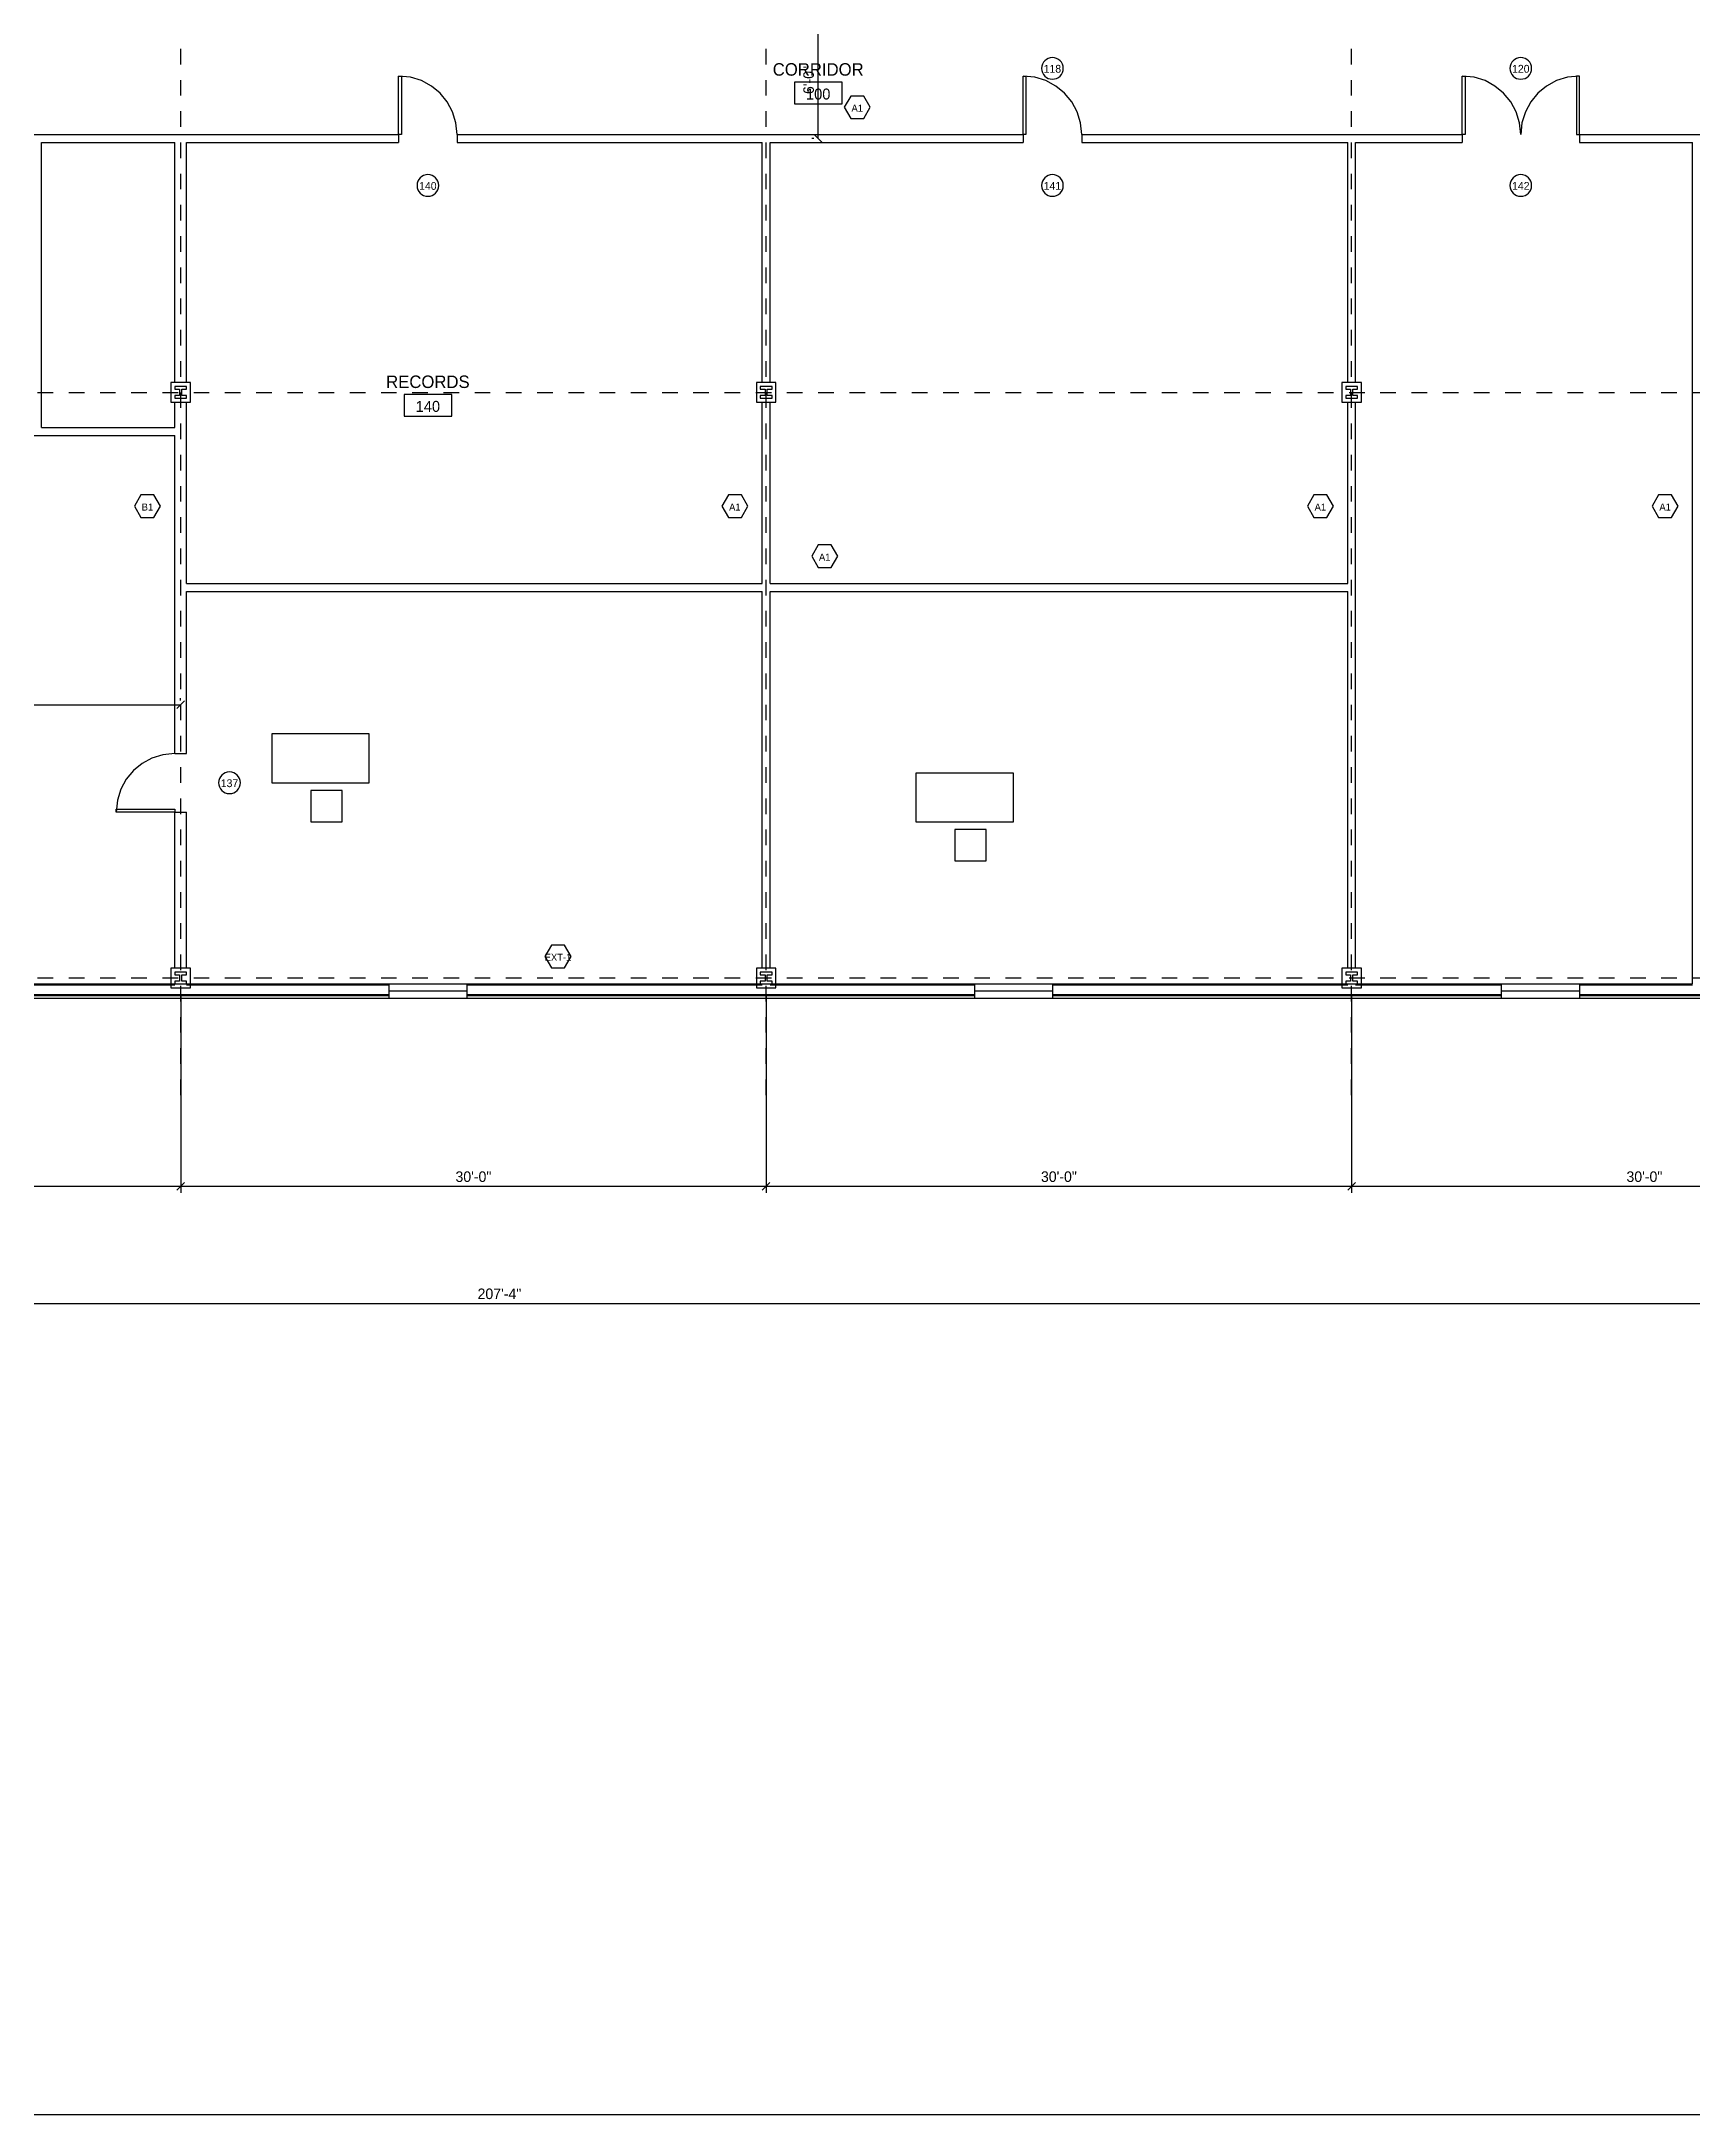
# Model space of a CAD drawing. Header units: inches. Extents: x 0.5 to 35.5, y 0.5 to 23.5.
# Drawn here: x 13.22 to 23.79, y 0.5 to 13.77 of the extents above; entities that cross this region are included whole.
import ezdxf
from ezdxf.enums import TextEntityAlignment as Align

# ---------------------------------------------------------------- set-up
doc = ezdxf.new("R2010")
doc.units = ezdxf.units.IN
doc.linetypes.add('DASHED', pattern=[0.125, 0.0833, -0.0417])
for name, color, linetype in [('A-ANNO-DIMS', 7, 'CONTINUOUS'), ('A-ANNO-SYMB', 5, 'CONTINUOUS'), ('A-ANNO-TEXT', 3, 'CONTINUOUS'), ('A-COLS', 1, 'CONTINUOUS'), ('A-DOOR', 4, 'CONTINUOUS'), ('A-FURN', 4, 'CONTINUOUS'), ('A-GLAZ', 3, 'CONTINUOUS'), ('A-WALL', 2, 'CONTINUOUS'), ('G-ANNO-TTLB', 1, 'CONTINUOUS'), ('S-GRID', 1, 'CONTINUOUS')]:
    doc.layers.add(name, color=color, linetype=linetype)

msp = doc.modelspace()

# ---------------------------------------------------------------- linework, layer by layer
at = {"layer": 'A-ANNO-DIMS'}
for p, q in [((18.19444, 13.15278), (18.19444, 13.90278)), ((18.16667, 13.15278), (18.15278, 13.15278)), ((18.219, 13.12823), (18.16989, 13.17733)), ((14.11069, 9.55556), (14.11069, 9.56944)), ((10.50694, 9.52778), (14.11069, 9.52778)), ((14.08614, 9.50323), (14.13525, 9.55233)), ((14.11111, 7.66625), (14.11111, 6.40236)), ((14.11111, 7.66625), (14.11111, 6.40236)), ((17.86111, 7.66625), (17.86111, 6.40236)), ((17.86111, 7.66625), (17.86111, 6.40236)), ((21.61111, 7.66625), (21.61111, 6.40236)), ((21.61111, 7.66625), (21.61111, 6.40236)), ((10.69444, 6.44403), (14.11111, 6.44403)), ((14.08656, 6.41948), (14.13566, 6.46858)), ((14.08656, 6.41948), (14.13566, 6.46858)), ((14.11111, 6.44403), (17.86111, 6.44403)), ((17.83656, 6.41948), (17.88566, 6.46858)), ((17.83656, 6.41948), (17.88566, 6.46858)), ((17.86111, 6.44403), (21.61111, 6.44403)), ((21.58656, 6.41948), (21.63566, 6.46858)), ((21.58656, 6.41948), (21.63566, 6.46858)), ((21.61111, 6.44403), (25.36111, 6.44403)), ((3.19444, 5.69403), (29.11111, 5.69403))]:
    msp.add_line(p, q, dxfattribs=at)
at = {"layer": 'A-ANNO-SYMB'}
for p, q in [((19.62641, 13.61638), (19.625, 13.60239)), ((19.625, 13.60239), (19.62641, 13.58839)), ((19.63046, 13.62942), (19.62641, 13.61638)), ((19.62641, 13.58839), (19.63046, 13.57536)), ((19.63686, 13.64121), (19.63046, 13.62942)), ((19.63046, 13.57536), (19.63686, 13.56356)), ((19.64534, 13.65149), (19.63686, 13.64121)), ((19.63686, 13.56356), (19.64534, 13.55328)), ((19.65562, 13.65997), (19.64534, 13.65149)), ((19.64534, 13.55328), (19.65562, 13.5448)), ((19.66741, 13.66637), (19.65562, 13.65997)), ((19.65562, 13.5448), (19.66741, 13.5384)), ((19.68045, 13.67042), (19.66741, 13.66637)), ((19.69444, 13.67183), (19.68045, 13.67042)), ((19.70844, 13.67042), (19.69444, 13.67183)), ((19.72148, 13.66637), (19.70844, 13.67042)), ((19.73327, 13.65997), (19.72148, 13.66637)), ((19.72148, 13.5384), (19.73327, 13.5448)), ((19.74355, 13.65149), (19.73327, 13.65997)), ((19.73327, 13.5448), (19.74355, 13.55328)), ((19.75203, 13.64121), (19.74355, 13.65149)), ((19.74355, 13.55328), (19.75203, 13.56356)), ((19.75843, 13.62942), (19.75203, 13.64121)), ((19.75203, 13.56356), (19.75843, 13.57536)), ((19.76248, 13.61638), (19.75843, 13.62942)), ((19.75843, 13.57536), (19.76248, 13.58839)), ((19.76389, 13.60239), (19.76248, 13.61638)), ((19.76248, 13.58839), (19.76389, 13.60239)), ((22.62641, 13.61638), (22.625, 13.60239)), ((22.625, 13.60239), (22.62641, 13.58839)), ((22.63046, 13.62942), (22.62641, 13.61638)), ((22.62641, 13.58839), (22.63046, 13.57536)), ((22.63686, 13.64121), (22.63046, 13.62942)), ((22.63046, 13.57536), (22.63686, 13.56356)), ((22.64534, 13.65149), (22.63686, 13.64121)), ((22.63686, 13.56356), (22.64534, 13.55328)), ((22.65562, 13.65997), (22.64534, 13.65149)), ((22.64534, 13.55328), (22.65562, 13.5448)), ((22.66741, 13.66637), (22.65562, 13.65997)), ((22.65562, 13.5448), (22.66741, 13.5384)), ((22.68045, 13.67042), (22.66741, 13.66637)), ((22.69444, 13.67183), (22.68045, 13.67042)), ((22.70844, 13.67042), (22.69444, 13.67183)), ((22.72148, 13.66637), (22.70844, 13.67042)), ((22.73327, 13.65997), (22.72148, 13.66637)), ((22.72148, 13.5384), (22.73327, 13.5448)), ((22.74355, 13.65149), (22.73327, 13.65997)), ((22.73327, 13.5448), (22.74355, 13.55328)), ((22.75203, 13.64121), (22.74355, 13.65149)), ((22.74355, 13.55328), (22.75203, 13.56356)), ((22.75843, 13.62942), (22.75203, 13.64121)), ((22.75203, 13.56356), (22.75843, 13.57536)), ((22.76248, 13.61638), (22.75843, 13.62942)), ((22.75843, 13.57536), (22.76248, 13.58839)), ((22.76389, 13.60239), (22.76248, 13.61638)), ((22.76248, 13.58839), (22.76389, 13.60239)), ((18.34722, 13.51389), (18.04167, 13.51389)), ((18.04167, 13.51389), (18.04167, 13.375)), ((18.34722, 13.375), (18.34722, 13.51389)), ((18.40278, 13.42534), (18.36111, 13.35317)), ((18.48611, 13.42534), (18.40278, 13.42534)), ((18.52778, 13.35317), (18.48611, 13.42534)), ((19.66741, 13.5384), (19.68045, 13.53435)), ((19.68045, 13.53435), (19.69444, 13.53294)), ((19.69444, 13.53294), (19.70844, 13.53435)), ((19.70844, 13.53435), (19.72148, 13.5384)), ((22.66741, 13.5384), (22.68045, 13.53435)), ((22.68045, 13.53435), (22.69444, 13.53294)), ((22.69444, 13.53294), (22.70844, 13.53435)), ((22.70844, 13.53435), (22.72148, 13.5384)), ((18.04167, 13.375), (18.34722, 13.375)), ((18.36111, 13.35317), (18.40278, 13.281)), ((18.40278, 13.281), (18.48611, 13.281)), ((18.48611, 13.281), (18.52778, 13.35317)), ((15.63046, 12.87942), (15.62641, 12.86638)), ((15.63686, 12.89121), (15.63046, 12.87942)), ((15.64534, 12.90149), (15.63686, 12.89121)), ((15.65562, 12.90997), (15.64534, 12.90149)), ((15.66741, 12.91637), (15.65562, 12.90997)), ((15.68045, 12.92042), (15.66741, 12.91637)), ((15.69444, 12.92183), (15.68045, 12.92042)), ((15.70844, 12.92042), (15.69444, 12.92183)), ((15.72148, 12.91637), (15.70844, 12.92042)), ((15.73327, 12.90997), (15.72148, 12.91637)), ((15.74355, 12.90149), (15.73327, 12.90997)), ((15.75203, 12.89121), (15.74355, 12.90149)), ((15.75843, 12.87942), (15.75203, 12.89121)), ((15.76248, 12.86638), (15.75843, 12.87942)), ((19.63046, 12.87942), (19.62641, 12.86638)), ((19.63686, 12.89121), (19.63046, 12.87942)), ((19.64534, 12.90149), (19.63686, 12.89121)), ((19.65562, 12.90997), (19.64534, 12.90149)), ((19.66741, 12.91637), (19.65562, 12.90997)), ((19.68045, 12.92042), (19.66741, 12.91637)), ((19.69444, 12.92183), (19.68045, 12.92042)), ((19.70844, 12.92042), (19.69444, 12.92183)), ((19.72148, 12.91637), (19.70844, 12.92042)), ((19.73327, 12.90997), (19.72148, 12.91637)), ((19.74355, 12.90149), (19.73327, 12.90997)), ((19.75203, 12.89121), (19.74355, 12.90149)), ((19.75843, 12.87942), (19.75203, 12.89121)), ((19.76248, 12.86638), (19.75843, 12.87942)), ((22.63046, 12.87942), (22.62641, 12.86638)), ((22.63686, 12.89121), (22.63046, 12.87942)), ((22.64534, 12.90149), (22.63686, 12.89121)), ((22.65562, 12.90997), (22.64534, 12.90149)), ((22.66741, 12.91637), (22.65562, 12.90997)), ((22.68045, 12.92042), (22.66741, 12.91637)), ((22.69444, 12.92183), (22.68045, 12.92042)), ((22.70844, 12.92042), (22.69444, 12.92183)), ((22.72148, 12.91637), (22.70844, 12.92042)), ((22.73327, 12.90997), (22.72148, 12.91637)), ((22.74355, 12.90149), (22.73327, 12.90997)), ((22.75203, 12.89121), (22.74355, 12.90149)), ((22.75843, 12.87942), (22.75203, 12.89121)), ((22.76248, 12.86638), (22.75843, 12.87942)), ((15.62641, 12.86638), (15.625, 12.85239)), ((15.625, 12.85239), (15.62641, 12.83839)), ((15.62641, 12.83839), (15.63046, 12.82536)), ((15.63046, 12.82536), (15.63686, 12.81356)), ((15.63686, 12.81356), (15.64534, 12.80328)), ((15.64534, 12.80328), (15.65562, 12.7948)), ((15.65562, 12.7948), (15.66741, 12.7884)), ((15.66741, 12.7884), (15.68045, 12.78435)), ((15.68045, 12.78435), (15.69444, 12.78294)), ((15.69444, 12.78294), (15.70844, 12.78435)), ((15.70844, 12.78435), (15.72148, 12.7884)), ((15.72148, 12.7884), (15.73327, 12.7948)), ((15.73327, 12.7948), (15.74355, 12.80328)), ((15.74355, 12.80328), (15.75203, 12.81356)), ((15.75203, 12.81356), (15.75843, 12.82536)), ((15.75843, 12.82536), (15.76248, 12.83839)), ((15.76389, 12.85239), (15.76248, 12.86638)), ((15.76248, 12.83839), (15.76389, 12.85239)), ((19.62641, 12.86638), (19.625, 12.85239)), ((19.625, 12.85239), (19.62641, 12.83839)), ((19.62641, 12.83839), (19.63046, 12.82536)), ((19.63046, 12.82536), (19.63686, 12.81356)), ((19.63686, 12.81356), (19.64534, 12.80328)), ((19.64534, 12.80328), (19.65562, 12.7948)), ((19.65562, 12.7948), (19.66741, 12.7884)), ((19.66741, 12.7884), (19.68045, 12.78435)), ((19.68045, 12.78435), (19.69444, 12.78294)), ((19.69444, 12.78294), (19.70844, 12.78435)), ((19.70844, 12.78435), (19.72148, 12.7884)), ((19.72148, 12.7884), (19.73327, 12.7948)), ((19.73327, 12.7948), (19.74355, 12.80328)), ((19.74355, 12.80328), (19.75203, 12.81356)), ((19.75203, 12.81356), (19.75843, 12.82536)), ((19.75843, 12.82536), (19.76248, 12.83839)), ((19.76389, 12.85239), (19.76248, 12.86638)), ((19.76248, 12.83839), (19.76389, 12.85239)), ((22.62641, 12.86638), (22.625, 12.85239)), ((22.625, 12.85239), (22.62641, 12.83839)), ((22.62641, 12.83839), (22.63046, 12.82536)), ((22.63046, 12.82536), (22.63686, 12.81356)), ((22.63686, 12.81356), (22.64534, 12.80328)), ((22.64534, 12.80328), (22.65562, 12.7948)), ((22.65562, 12.7948), (22.66741, 12.7884)), ((22.66741, 12.7884), (22.68045, 12.78435)), ((22.68045, 12.78435), (22.69444, 12.78294)), ((22.69444, 12.78294), (22.70844, 12.78435)), ((22.70844, 12.78435), (22.72148, 12.7884)), ((22.72148, 12.7884), (22.73327, 12.7948)), ((22.73327, 12.7948), (22.74355, 12.80328)), ((22.74355, 12.80328), (22.75203, 12.81356)), ((22.75203, 12.81356), (22.75843, 12.82536)), ((22.75843, 12.82536), (22.76248, 12.83839)), ((22.76389, 12.85239), (22.76248, 12.86638)), ((22.76248, 12.83839), (22.76389, 12.85239)), ((15.84722, 11.51389), (15.54167, 11.51389)), ((15.54167, 11.51389), (15.54167, 11.375)), ((15.84722, 11.375), (15.84722, 11.51389)), ((15.54167, 11.375), (15.84722, 11.375)), ((13.85668, 10.87078), (13.81502, 10.79861)), ((13.81502, 10.79861), (13.85668, 10.72644)), ((13.94002, 10.87078), (13.85668, 10.87078)), ((13.98168, 10.79861), (13.94002, 10.87078)), ((13.94002, 10.72644), (13.98168, 10.79861)), ((17.61905, 10.87078), (17.57739, 10.79861)), ((17.57739, 10.79861), (17.61905, 10.72644)), ((17.70239, 10.87078), (17.61905, 10.87078)), ((17.74405, 10.79861), (17.70239, 10.87078)), ((17.70239, 10.72644), (17.74405, 10.79861)), ((21.36905, 10.87078), (21.32739, 10.79861)), ((21.32739, 10.79861), (21.36905, 10.72644)), ((21.45239, 10.87078), (21.36905, 10.87078)), ((21.49405, 10.79861), (21.45239, 10.87078)), ((21.45239, 10.72644), (21.49405, 10.79861)), ((23.57739, 10.87078), (23.53572, 10.79861)), ((23.53572, 10.79861), (23.57739, 10.72644)), ((23.66072, 10.87078), (23.57739, 10.87078)), ((23.70239, 10.79861), (23.66072, 10.87078)), ((23.66072, 10.72644), (23.70239, 10.79861)), ((13.85668, 10.72644), (13.94002, 10.72644)), ((17.61905, 10.72644), (17.70239, 10.72644)), ((21.36905, 10.72644), (21.45239, 10.72644)), ((23.57739, 10.72644), (23.66072, 10.72644)), ((18.19444, 10.55034), (18.15278, 10.47817)), ((18.27778, 10.55034), (18.19444, 10.55034)), ((18.31944, 10.47817), (18.27778, 10.55034)), ((18.15278, 10.47817), (18.19444, 10.406)), ((18.19444, 10.406), (18.27778, 10.406)), ((18.27778, 10.406), (18.31944, 10.47817)), ((14.35584, 9.04177), (14.35443, 9.02778)), ((14.35443, 9.02778), (14.35584, 9.01378)), ((14.35988, 9.05481), (14.35584, 9.04177)), ((14.36629, 9.0666), (14.35988, 9.05481)), ((14.37477, 9.07688), (14.36629, 9.0666)), ((14.38504, 9.08536), (14.37477, 9.07688)), ((14.39684, 9.09176), (14.38504, 9.08536)), ((14.40988, 9.09581), (14.39684, 9.09176)), ((14.42387, 9.09722), (14.40988, 9.09581)), ((14.43787, 9.09581), (14.42387, 9.09722)), ((14.4509, 9.09176), (14.43787, 9.09581)), ((14.4627, 9.08536), (14.4509, 9.09176)), ((14.47298, 9.07688), (14.4627, 9.08536)), ((14.48146, 9.0666), (14.47298, 9.07688)), ((14.48786, 9.05481), (14.48146, 9.0666)), ((14.49191, 9.04177), (14.48786, 9.05481)), ((14.49332, 9.02778), (14.49191, 9.04177)), ((14.49191, 9.01378), (14.49332, 9.02778)), ((14.35584, 9.01378), (14.35988, 9.00075)), ((14.35988, 9.00075), (14.36629, 8.98895)), ((14.36629, 8.98895), (14.37477, 8.97867)), ((14.37477, 8.97867), (14.38504, 8.97019)), ((14.38504, 8.97019), (14.39684, 8.96379)), ((14.39684, 8.96379), (14.40988, 8.95974)), ((14.40988, 8.95974), (14.42387, 8.95833)), ((14.42387, 8.95833), (14.43787, 8.95974)), ((14.43787, 8.95974), (14.4509, 8.96379)), ((14.4509, 8.96379), (14.4627, 8.97019)), ((14.4627, 8.97019), (14.47298, 8.97867)), ((14.47298, 8.97867), (14.48146, 8.98895)), ((14.48146, 8.98895), (14.48786, 9.00075)), ((14.48786, 9.00075), (14.49191, 9.01378)), ((16.48611, 7.98784), (16.44444, 7.91567)), ((16.56944, 7.98784), (16.48611, 7.98784)), ((16.61111, 7.91567), (16.56944, 7.98784)), ((16.44444, 7.91567), (16.48611, 7.8435)), ((16.48611, 7.8435), (16.56944, 7.8435)), ((16.56944, 7.8435), (16.61111, 7.91567))]:
    msp.add_line(p, q, dxfattribs=at)
at = {"layer": 'A-COLS'}
for p, q in [((14.17361, 11.59028), (14.04861, 11.59028)), ((14.04861, 11.59028), (14.04861, 11.46528)), ((14.14861, 11.56528), (14.07361, 11.56528)), ((14.07361, 11.56528), (14.07361, 11.54861)), ((14.14861, 11.54861), (14.14861, 11.56528)), ((14.17361, 11.46528), (14.17361, 11.59028)), ((17.92361, 11.59028), (17.79861, 11.59028)), ((17.79861, 11.59028), (17.79861, 11.46528)), ((17.89861, 11.56528), (17.82361, 11.56528)), ((17.82361, 11.56528), (17.82361, 11.54861)), ((17.89861, 11.54861), (17.89861, 11.56528)), ((17.92361, 11.46528), (17.92361, 11.59028)), ((21.67361, 11.59028), (21.54861, 11.59028)), ((21.54861, 11.59028), (21.54861, 11.46528)), ((21.64861, 11.56528), (21.57361, 11.56528)), ((21.57361, 11.56528), (21.57361, 11.54861)), ((21.64861, 11.54861), (21.64861, 11.56528)), ((21.67361, 11.46528), (21.67361, 11.59028)), ((14.04861, 11.46528), (14.17361, 11.46528)), ((14.07361, 11.54861), (14.10417, 11.54861)), ((14.10417, 11.50694), (14.07361, 11.50694)), ((14.07361, 11.50694), (14.07361, 11.49028)), ((14.07361, 11.49028), (14.14861, 11.49028)), ((14.10417, 11.54861), (14.10417, 11.50694)), ((14.11806, 11.50694), (14.11806, 11.54861)), ((14.11806, 11.54861), (14.14861, 11.54861)), ((14.14861, 11.50694), (14.11806, 11.50694)), ((14.14861, 11.49028), (14.14861, 11.50694)), ((17.79861, 11.46528), (17.92361, 11.46528)), ((17.82361, 11.54861), (17.85417, 11.54861)), ((17.85417, 11.50694), (17.82361, 11.50694)), ((17.82361, 11.50694), (17.82361, 11.49028)), ((17.82361, 11.49028), (17.89861, 11.49028)), ((17.85417, 11.54861), (17.85417, 11.50694)), ((17.86806, 11.50694), (17.86806, 11.54861)), ((17.86806, 11.54861), (17.89861, 11.54861)), ((17.89861, 11.50694), (17.86806, 11.50694)), ((17.89861, 11.49028), (17.89861, 11.50694)), ((21.54861, 11.46528), (21.67361, 11.46528)), ((21.57361, 11.54861), (21.60417, 11.54861)), ((21.60417, 11.50694), (21.57361, 11.50694)), ((21.57361, 11.50694), (21.57361, 11.49028)), ((21.57361, 11.49028), (21.64861, 11.49028)), ((21.60417, 11.54861), (21.60417, 11.50694)), ((21.61806, 11.50694), (21.61806, 11.54861)), ((21.61806, 11.54861), (21.64861, 11.54861)), ((21.64861, 11.50694), (21.61806, 11.50694)), ((21.64861, 11.49028), (21.64861, 11.50694)), ((14.17361, 7.84028), (14.04861, 7.84028)), ((14.04861, 7.84028), (14.04861, 7.71528)), ((14.17361, 7.71528), (14.17361, 7.84028)), ((17.92361, 7.84028), (17.79861, 7.84028)), ((17.79861, 7.84028), (17.79861, 7.71528)), ((17.92361, 7.71528), (17.92361, 7.84028)), ((21.67361, 7.84028), (21.54861, 7.84028)), ((21.54861, 7.84028), (21.54861, 7.71528)), ((21.67361, 7.71528), (21.67361, 7.84028)), ((14.04861, 7.71528), (14.17361, 7.71528)), ((14.14861, 7.81528), (14.07361, 7.81528)), ((14.07361, 7.81528), (14.07361, 7.79861)), ((14.07361, 7.79861), (14.10417, 7.79861)), ((14.10417, 7.75694), (14.07361, 7.75694)), ((14.07361, 7.75694), (14.07361, 7.74028)), ((14.07361, 7.74028), (14.14861, 7.74028)), ((14.10417, 7.79861), (14.10417, 7.75694)), ((14.11806, 7.75694), (14.11806, 7.79861)), ((14.11806, 7.79861), (14.14861, 7.79861)), ((14.14861, 7.75694), (14.11806, 7.75694)), ((14.14861, 7.79861), (14.14861, 7.81528)), ((14.14861, 7.74028), (14.14861, 7.75694)), ((17.79861, 7.71528), (17.92361, 7.71528)), ((17.89861, 7.81528), (17.82361, 7.81528)), ((17.82361, 7.81528), (17.82361, 7.79861)), ((17.82361, 7.79861), (17.85417, 7.79861)), ((17.85417, 7.75694), (17.82361, 7.75694)), ((17.82361, 7.75694), (17.82361, 7.74028)), ((17.82361, 7.74028), (17.89861, 7.74028)), ((17.85417, 7.79861), (17.85417, 7.75694)), ((17.86806, 7.75694), (17.86806, 7.79861)), ((17.86806, 7.79861), (17.89861, 7.79861)), ((17.89861, 7.75694), (17.86806, 7.75694)), ((17.89861, 7.79861), (17.89861, 7.81528)), ((17.89861, 7.74028), (17.89861, 7.75694)), ((21.54861, 7.71528), (21.67361, 7.71528)), ((21.64861, 7.81528), (21.57361, 7.81528)), ((21.57361, 7.81528), (21.57361, 7.79861)), ((21.57361, 7.79861), (21.60417, 7.79861)), ((21.60417, 7.75694), (21.57361, 7.75694)), ((21.57361, 7.75694), (21.57361, 7.74028)), ((21.57361, 7.74028), (21.64861, 7.74028)), ((21.60417, 7.79861), (21.60417, 7.75694)), ((21.61806, 7.75694), (21.61806, 7.79861)), ((21.61806, 7.79861), (21.64861, 7.79861)), ((21.64861, 7.75694), (21.61806, 7.75694)), ((21.64861, 7.79861), (21.64861, 7.81528)), ((21.64861, 7.74028), (21.64861, 7.75694))]:
    msp.add_line(p, q, dxfattribs=at)
at = {"layer": 'A-DOOR'}
for p, q in [((15.50694, 13.17817), (15.50694, 13.55317)), ((15.50694, 13.55317), (15.52517, 13.55317)), ((15.58252, 13.54555), (15.50694, 13.55317)), ((15.52517, 13.55317), (15.52517, 13.17817)), ((15.65291, 13.5237), (15.58252, 13.54555)), ((19.50694, 13.17817), (19.50694, 13.55317)), ((19.50694, 13.55317), (19.52517, 13.55317)), ((19.58252, 13.54555), (19.50694, 13.55317)), ((19.52517, 13.55317), (19.52517, 13.17817)), ((19.65291, 13.5237), (19.58252, 13.54555)), ((22.31944, 13.17817), (22.31944, 13.55317)), ((22.31944, 13.55317), (22.33767, 13.55317)), ((22.39502, 13.54555), (22.31944, 13.55317)), ((22.33767, 13.55317), (22.33767, 13.17817)), ((22.46541, 13.5237), (22.39502, 13.54555)), ((22.99387, 13.54555), (22.92348, 13.5237)), ((23.06944, 13.55317), (22.99387, 13.54555)), ((23.06944, 13.55317), (23.05122, 13.55317)), ((23.05122, 13.55317), (23.05122, 13.17817)), ((23.06944, 13.17817), (23.06944, 13.55317)), ((15.71661, 13.48912), (15.65291, 13.5237)), ((15.77211, 13.44333), (15.71661, 13.48912)), ((15.8179, 13.38783), (15.77211, 13.44333)), ((19.71661, 13.48912), (19.65291, 13.5237)), ((19.77211, 13.44333), (19.71661, 13.48912)), ((19.8179, 13.38783), (19.77211, 13.44333)), ((22.52911, 13.48912), (22.46541, 13.5237)), ((22.58461, 13.44333), (22.52911, 13.48912)), ((22.6304, 13.38783), (22.58461, 13.44333)), ((22.80428, 13.44333), (22.75849, 13.38783)), ((22.85978, 13.48912), (22.80428, 13.44333)), ((22.92348, 13.5237), (22.85978, 13.48912)), ((15.85248, 13.32414), (15.8179, 13.38783)), ((15.87433, 13.25374), (15.85248, 13.32414)), ((19.85248, 13.32414), (19.8179, 13.38783)), ((19.87433, 13.25374), (19.85248, 13.32414)), ((22.66498, 13.32414), (22.6304, 13.38783)), ((22.68683, 13.25374), (22.66498, 13.32414)), ((22.72391, 13.32414), (22.70206, 13.25374)), ((22.75849, 13.38783), (22.72391, 13.32414)), ((15.52517, 13.17817), (15.50694, 13.17817)), ((15.88194, 13.17817), (15.87433, 13.25374)), ((19.52517, 13.17817), (19.50694, 13.17817)), ((19.88194, 13.17817), (19.87433, 13.25374)), ((22.33767, 13.17817), (22.31944, 13.17817)), ((22.69444, 13.17817), (22.68683, 13.25374)), ((22.70206, 13.25374), (22.69444, 13.17817)), ((23.05122, 13.17817), (23.06944, 13.17817)), ((13.92738, 9.18581), (13.86368, 9.15123)), ((13.99778, 9.20766), (13.92738, 9.18581)), ((14.07335, 9.21528), (13.99778, 9.20766)), ((13.76239, 9.04994), (13.72782, 8.98624)), ((13.80819, 9.10544), (13.76239, 9.04994)), ((13.86368, 9.15123), (13.80819, 9.10544)), ((13.70597, 8.91585), (13.69835, 8.84028)), ((13.72782, 8.98624), (13.70597, 8.91585)), ((13.69835, 8.84028), (13.69835, 8.85851)), ((13.69835, 8.85851), (14.07335, 8.85851)), ((14.07335, 8.84028), (13.69835, 8.84028)), ((14.07335, 8.85851), (14.07335, 8.84028))]:
    msp.add_line(p, q, dxfattribs=at)
at = {"layer": 'A-FURN'}
for p, q in [((15.31944, 9.34028), (14.69444, 9.34028)), ((14.69444, 9.34028), (14.69444, 9.02778)), ((15.31944, 9.02778), (15.31944, 9.34028)), ((14.69444, 9.02778), (15.31944, 9.02778)), ((19.44444, 9.09028), (18.81944, 9.09028)), ((18.81944, 9.09028), (18.81944, 8.77778)), ((19.44444, 8.77778), (19.44444, 9.09028)), ((15.14444, 8.97778), (14.94444, 8.97778)), ((14.94444, 8.97778), (14.94444, 8.77778)), ((15.14444, 8.77778), (15.14444, 8.97778)), ((14.94444, 8.77778), (15.14444, 8.77778)), ((18.81944, 8.77778), (19.44444, 8.77778)), ((19.26944, 8.72778), (19.06944, 8.72778)), ((19.06944, 8.72778), (19.06944, 8.52778)), ((19.26944, 8.52778), (19.26944, 8.72778)), ((19.06944, 8.52778), (19.26944, 8.52778))]:
    msp.add_line(p, q, dxfattribs=at)
at = {"layer": 'A-GLAZ'}
for p, q in [((15.44444, 7.74067), (15.94444, 7.74067)), ((19.19444, 7.74067), (19.69444, 7.74067)), ((22.56944, 7.74067), (23.06944, 7.74067)), ((15.44444, 7.69444), (15.94444, 7.69444)), ((15.44444, 7.64822), (15.94444, 7.64822)), ((19.19444, 7.69444), (19.69444, 7.69444)), ((19.19444, 7.64822), (19.69444, 7.64822)), ((22.56944, 7.69444), (23.06944, 7.69444)), ((22.56944, 7.64822), (23.06944, 7.64822))]:
    msp.add_line(p, q, dxfattribs=at)
at = {"layer": 'A-WALL'}
for p, q in [((12.75694, 13.17817), (15.50694, 13.17817)), ((15.50694, 13.17817), (15.50694, 13.12739)), ((15.88194, 13.17817), (19.50694, 13.17817)), ((15.88194, 13.17817), (15.88194, 13.12739)), ((19.50694, 13.17817), (19.50694, 13.12739)), ((19.88194, 13.17817), (22.31944, 13.17817)), ((19.88194, 13.17817), (19.88194, 13.12739)), ((22.31944, 13.17817), (22.31944, 13.12739)), ((23.06944, 13.17817), (24.38194, 13.17817)), ((23.06944, 13.17817), (23.06944, 13.12739)), ((13.21984, 13.12739), (14.07335, 13.12739)), ((13.21984, 11.30317), (13.21984, 13.12739)), ((14.07335, 11.59028), (14.07335, 13.12739)), ((14.14887, 13.12739), (15.50694, 13.12739)), ((14.14887, 11.59028), (14.14887, 13.12739)), ((15.88194, 13.12739), (17.83572, 13.12739)), ((17.83572, 11.59028), (17.83572, 13.12739)), ((17.8865, 13.12739), (19.50694, 13.12739)), ((17.8865, 11.59028), (17.8865, 13.12739)), ((19.88194, 13.12739), (21.58572, 13.12739)), ((21.58572, 11.59028), (21.58572, 13.12739)), ((21.6365, 13.12739), (22.31944, 13.12739)), ((21.6365, 11.59028), (21.6365, 13.12739)), ((23.06944, 13.12739), (23.79405, 13.12739)), ((23.79405, 7.74067), (23.79405, 13.12739)), ((14.07335, 11.30317), (14.07335, 11.46528)), ((14.14887, 10.30317), (14.14887, 11.46528)), ((17.83572, 10.30317), (17.83572, 11.46528)), ((17.8865, 10.30317), (17.8865, 11.46528)), ((21.58572, 10.30317), (21.58572, 11.46528)), ((21.6365, 7.84028), (21.6365, 11.46528)), ((13.21984, 11.30317), (14.07335, 11.30317)), ((12.13194, 11.25239), (14.07335, 11.25239)), ((14.07335, 9.21528), (14.07335, 11.25239)), ((14.14887, 10.30317), (17.83572, 10.30317)), ((14.14887, 9.21528), (14.14887, 10.25239)), ((14.14887, 10.25239), (17.83572, 10.25239)), ((17.83572, 7.84028), (17.83572, 10.25239)), ((17.8865, 10.30317), (21.58572, 10.30317)), ((17.8865, 7.84028), (17.8865, 10.25239)), ((17.8865, 10.25239), (21.58572, 10.25239)), ((21.58572, 7.84028), (21.58572, 10.25239)), ((14.07335, 9.21528), (14.14887, 9.21528)), ((14.07335, 7.84028), (14.07335, 8.84028)), ((14.07335, 8.84028), (14.14887, 8.84028)), ((14.14887, 7.84028), (14.14887, 8.84028)), ((12.19444, 7.74067), (14.07335, 7.74067)), ((12.19444, 7.73416), (14.07335, 7.73416)), ((14.14887, 7.74067), (15.44444, 7.74067)), ((14.14887, 7.73416), (15.44444, 7.73416)), ((15.44444, 7.74067), (15.44444, 7.64822)), ((15.94444, 7.74067), (17.83572, 7.74067)), ((15.94444, 7.74067), (15.94444, 7.64822)), ((15.94444, 7.73416), (17.83572, 7.73416)), ((17.8865, 7.74067), (19.19444, 7.74067)), ((17.8865, 7.73416), (19.19444, 7.73416)), ((19.19444, 7.74067), (19.19444, 7.64822)), ((19.69444, 7.74067), (21.58572, 7.74067)), ((19.69444, 7.74067), (19.69444, 7.64822)), ((19.69444, 7.73416), (21.58572, 7.73416)), ((21.6365, 7.74067), (22.56944, 7.74067)), ((21.6365, 7.73416), (22.56944, 7.73416)), ((22.56944, 7.74067), (22.56944, 7.64822)), ((23.06944, 7.74067), (23.79405, 7.74067)), ((23.06944, 7.74067), (23.06944, 7.64822)), ((23.06944, 7.73416), (23.79405, 7.73416)), ((12.19444, 7.67166), (15.44444, 7.67166)), ((12.19444, 7.66515), (15.44444, 7.66515)), ((12.19444, 7.64822), (15.44444, 7.64822)), ((15.94444, 7.67166), (19.19444, 7.67166)), ((15.94444, 7.66515), (19.19444, 7.66515)), ((15.94444, 7.64822), (19.19444, 7.64822)), ((19.69444, 7.67166), (22.56944, 7.67166)), ((19.69444, 7.66515), (22.56944, 7.66515)), ((19.69444, 7.64822), (22.56944, 7.64822)), ((23.06944, 7.67166), (29.24067, 7.67166)), ((23.06944, 7.66515), (29.24067, 7.66515)), ((23.06944, 7.64822), (29.24067, 7.64822))]:
    msp.add_line(p, q, dxfattribs=at)
at = {"layer": 'G-ANNO-TTLB'}
msp.add_line((0.5, 0.5), (35.5, 0.5), dxfattribs=at)
at = {"layer": 'S-GRID', "linetype": 'DASHED'}
for p, q in [((14.11111, 7.02778), (14.11111, 21.40278)), ((17.86111, 7.02778), (17.86111, 21.40278)), ((21.61111, 7.02778), (21.61111, 21.40278)), ((1.19444, 11.52778), (29.94444, 11.52778)), ((1.19444, 7.77778), (29.94444, 7.77778))]:
    msp.add_line(p, q, dxfattribs=at)

# ---------------------------------------------------------------- texts
at = {"layer": 'A-ANNO-DIMS'}
msp.add_text('6\'-0"', height=0.0675, rotation=90, dxfattribs=at).set_placement((18.16667, 13.52778), align=Align.CENTER)
for s, p in [('30\'-0"', (15.98611, 6.47181)), ('30\'-0"', (19.73611, 6.47181)), ('30\'-0"', (23.48611, 6.47181)), ('207\'-4"', (16.15278, 5.72181))]:
    msp.add_text(s, height=0.0675, dxfattribs=at).set_placement(p, align=Align.CENTER)
at = {"layer": 'A-ANNO-SYMB'}
for s, height, p in [('118', 0.05, (19.69444, 13.57461)), ('120', 0.05, (22.69444, 13.57461)), ('100', 0.07, (18.19444, 13.40278)), ('A1', 0.045, (18.44444, 13.32539)), ('140', 0.05, (15.69444, 12.82461)), ('141', 0.05, (19.69444, 12.82461)), ('142', 0.05, (22.69444, 12.82461)), ('140', 0.07, (15.69444, 11.40278)), ('B1', 0.045, (13.89835, 10.77083)), ('A1', 0.045, (17.66072, 10.77083)), ('A1', 0.045, (21.41072, 10.77083)), ('A1', 0.045, (23.61905, 10.77083)), ('A1', 0.045, (18.23611, 10.45039)), ('137', 0.05, (14.42387, 9)), ('EXT-1', 0.045, (16.52778, 7.88789))]:
    msp.add_text(s, height=height, dxfattribs=at).set_placement(p, align=Align.CENTER)
at = {"layer": 'A-ANNO-TEXT'}
for s, p in [('CORRIDOR', (18.19444, 13.55556)), ('RECORDS', (15.69444, 11.55556))]:
    msp.add_text(s, height=0.08, dxfattribs=at).set_placement(p, align=Align.CENTER)

doc.saveas('drawing.dxf')
